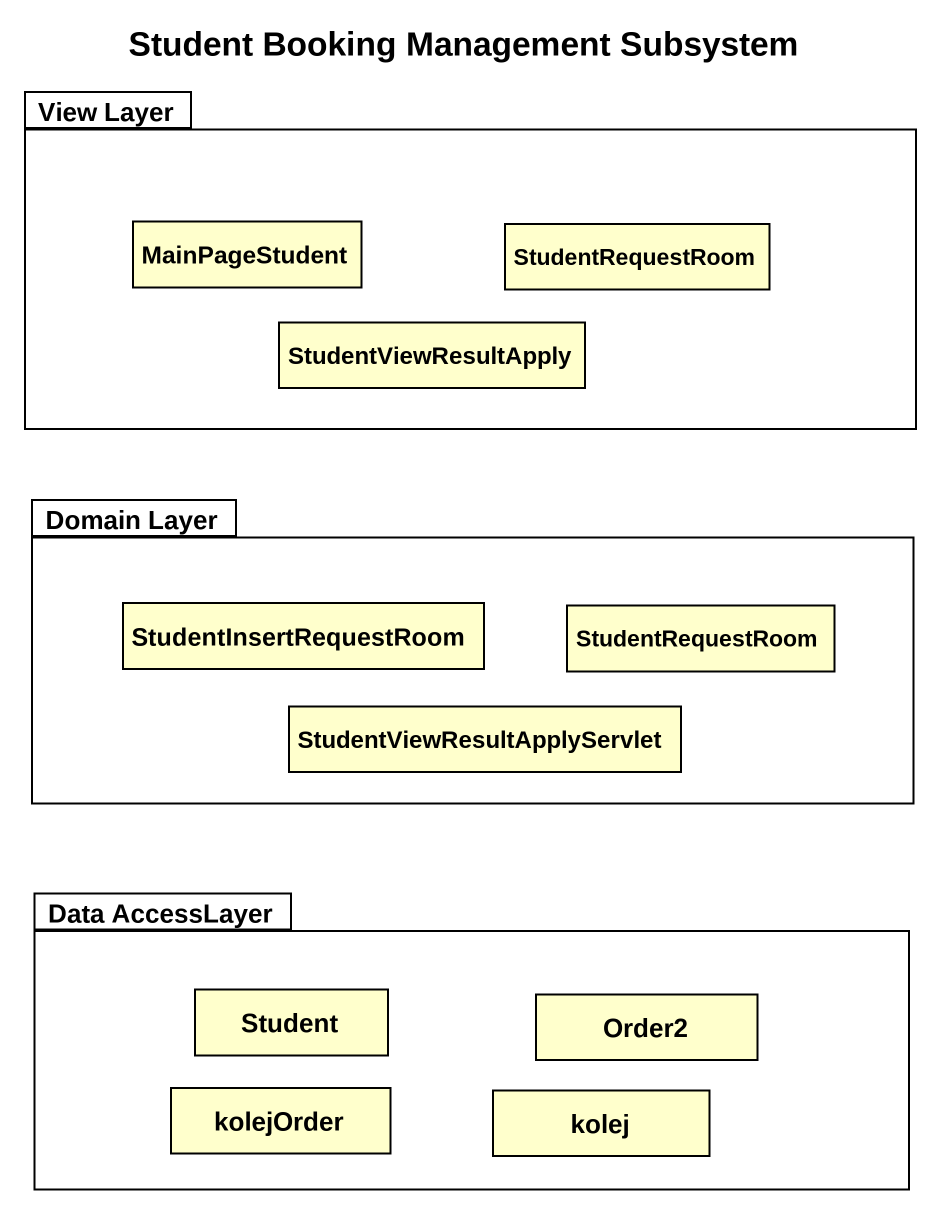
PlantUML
@startuml
title Student Booking Management Subsystem
hide circle
hide empty members
package "View Layer" as View_Layer {
  class MainPageStudent
  class StudentRequestRoom
  class StudentViewResultApply
}
package "Domain Layer" as Domain_Layer {
  class StudentInsertRequestRoom
  class "StudentRequestRoom" as StudentRequestRoom_2
  class "StudentViewResultApplyServlet" as StudentViewResultApplyServle
}
package "Data AccessLayer" as Data_AccessLayer {
  class Student
  class kolejOrder
  class kolej
  class Order2
}
@enduml
